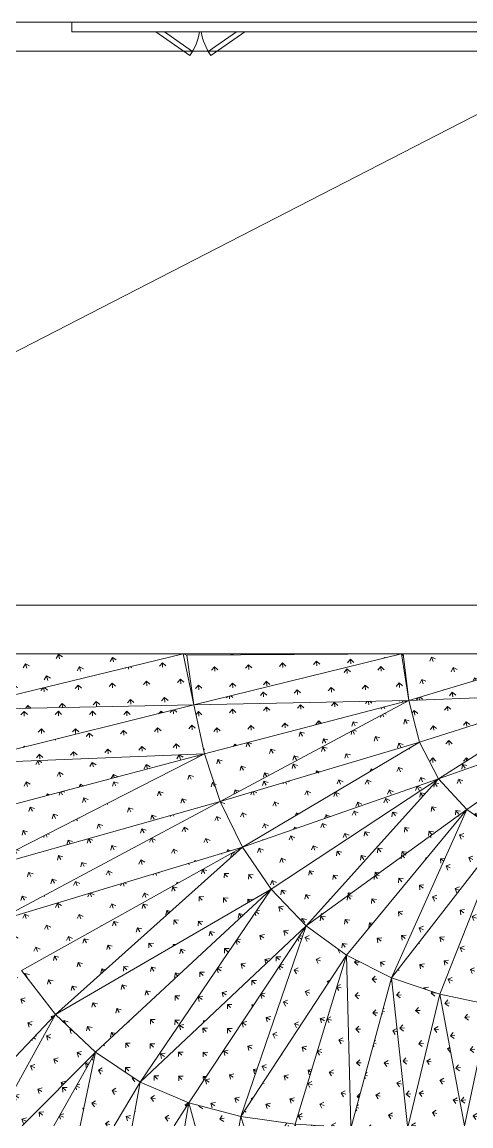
# Model space of a CAD drawing. Header units: millimetres. Extents: x -57519 to 497916, y -349472 to 446842.
# Drawn here: x 460385 to 465003, y -13502 to -2143 of the extents above; entities that cross this region are included whole.
import ezdxf

# ---------------------------------------------------------------- set-up
doc = ezdxf.new("R2010")
doc.units = ezdxf.units.MM
for name, color, linetype, lineweight in [('A-DOOR', 31, 'Continuous', 5), ('A-FLOR', 192, 'Continuous', 5), ('A-FLOR-PATT', 8, 'Continuous', 5), ('A-GLAZ-CWMG', 51, 'Continuous', 20), ('A-WALL', 113, 'Continuous', 20)]:
    doc.layers.add(name, color=color, linetype=linetype, lineweight=lineweight)

# ---------------------------------------------------------------- blocks, each defined once
blk = doc.blocks.new('DLN-Double Door-AP - _AP14_ 1200 x 2300 _WH_-V1054-1_F SINGLE OCCUPANCY DIAGRAM')
at = {"layer": 'A-DOOR', "color": 253}
for p, q in [((-457, -175), (-109, -419)), ((-80, -378), (-370, -175)), ((80, -378), (370, -175)), ((457, -175), (109, -419)), ((-109, -419), (-80, -378)), ((109, -419), (80, -378))]:
    blk.add_line(p, q, dxfattribs=at)
for centre, start, end in [((-600, -75), 325, 350.3017), ((600, -75), 189.6983, 215)]:
    blk.add_arc(centre, 600, start, end, dxfattribs=at)
blk = doc.blocks.new('Rectangular Mullion - DLN_40 x 100mm _WD_-18910363-1_F SINGLE OCCUPANCY DIAGRAM')
at = {"layer": 'A-GLAZ-CWMG', "lineweight": 5}
for p, q in [((61091, -2243), (61091, -2143)), ((66495, -2143), (66495, -2243)), ((66495, -2243), (61091, -2243))]:
    blk.add_line(p, q, dxfattribs=at)

msp = doc.modelspace()

# ---------------------------------------------------------------- hatches: boundary and pattern name
at = {"layer": 'A-FLOR-PATT'}
h = msp.add_hatch(dxfattribs=at)
h.set_pattern_fill('FP_1426', color=256, style=0, pattern_type=2)
h.set_pattern_definition([(284.988, (482384.4, 37821.53), (215.8213, -125.6765), [47.545, -311.059]), (240.855, (482384.4, 37821.53), (215.8209, -125.6786), [47.386, -205.338]), (329.787, (482384.4, 37821.53), (123.0807, 220.7273), [46.828, -202.92])])
h.paths.add_polyline_path([(459681.1, -9220), (462042.8, -8642.5), (459690.1, -8642.5), (459686.6, -8867.4)], flags=0)
h = msp.add_hatch(dxfattribs=at)
h.set_pattern_fill('FP_1429', color=256, style=0, pattern_type=2)
h.set_pattern_definition([(273.695, (492355.66, 26502.71), (187.2664, -168.8586), [47.605, -311.452]), (229.097, (492355.66, 26502.7), (187.2673, -168.8578), [46.998, -203.66]), (317.959, (492355.66, 26502.7), (164.1257, 189.4516), [47.279, -204.876])])
h.paths.add_polyline_path([(459681.1, -9220), (462153.5, -9169.4), (462042.8, -8642.5), (459709.5, -9213.1)], flags=0)
h = msp.add_hatch(dxfattribs=at)
h.set_pattern_fill('FP_1570', color=256, style=0, pattern_type=2)
h.set_pattern_definition([(282.764, (484367.88, 4539.59), (207.8917, -140.8571), [41.982, -274.663]), (230.607, (484367.88, 4539.6), (207.8925, -140.856), [40.751, -176.589]), (325.88, (484367.88, 4539.6), (137.934, 167.9622), [47.084, -204.032])])
h.paths.add_polyline_path([(462081.5, -8656.9), (464287.4, -8642.5), (462042.8, -8642.5)], flags=0)
h = msp.add_hatch(dxfattribs=at)
h.set_pattern_fill('FP_1569', color=256, style=0, pattern_type=2)
h.set_pattern_definition([(273.36, (492378.54, 23791.07), (185.38196, -169.73865), [47.617, -311.532]), (228.962, (492378.54, 23791.07), (185.3805, -169.7398), [46.93, -203.365]), (317.522, (492378.54, 23791.07), (164.3335, 188.7926), [47.128, -204.223])])
h.paths.add_polyline_path([(462153.5, -9169.4), (464287.4, -8642.5), (462081.5, -8656.9), (462111.1, -8867.4)], flags=0)
h = msp.add_hatch(dxfattribs=at)
h.set_pattern_fill('FP_1574', color=256, style=0, pattern_type=2)
h.set_pattern_definition([(274.121, (491535.65, 24399.14), (187.6376, -167.2833), [47.616, -311.528]), (229.717, (491535.65, 24399.14), (187.6386, -167.2813), [46.929, -203.358]), (318.282, (491535.65, 24399.14), (161.8289, 190.9324), [47.134, -204.246])])
h.paths.add_polyline_path([(462153.5, -9169.4), (464363.1, -9124.6), (464287.4, -8642.5), (463290.1, -8888.8)], flags=0)
h = msp.add_hatch(dxfattribs=at)
h.set_pattern_fill('FP_1573', color=256, style=0, pattern_type=2)
h.set_pattern_definition([(8.932, (387942.27, 30351.01), (149.54113, 205.31284), [47.625, -311.585]), (323.932, (387942.27, 30351), (149.5412, 205.313), [47.625, -206.375]), (53.932, (387942.27, 30351), (-205.313, 149.5412), [47.625, -206.375])])
h.paths.add_polyline_path([(464363.1, -9124.6), (464304.6, -8660), (464287.4, -8642.5), (464353.1, -9060.6)], flags=0)
h = msp.add_hatch(dxfattribs=at)
h.set_pattern_fill('FP_1718', color=256, style=0, pattern_type=2)
h.set_pattern_definition([(289.668, (476533.11, 35154.58), (221.238, -107.55495), [47.517, -310.877]), (246.367, (476533.1, 35154.58), (221.2385, -107.5526), [47.059, -203.921]), (334.074, (476533.1, 35154.58), (100.6117, 229.9309), [46.124, -199.872])])
h.paths.add_polyline_path([(464363.1, -9124.6), (465950.1, -8642.5), (464304.6, -8642.5), (464331.9, -8867.4)], flags=0)
h = msp.add_hatch(dxfattribs=at)
h.set_pattern_fill('FP_1717', color=256, style=0, pattern_type=2)
h.set_pattern_definition([(277.249, (488209.1, 23638.28), (193.3338, -157.4674), [47.616, -311.524]), (233.33, (488209.1, 23638.28), (193.3324, -157.469), [46.472, -201.38]), (320.838, (488209.1, 23638.28), (148.0161, 198.8017), [46.753, -202.595])])
h.paths.add_polyline_path([(464363.1, -9124.6), (466031.5, -9060.6), (465950.1, -8642.5), (465209.9, -8867.4)], flags=0)
h = msp.add_hatch(dxfattribs=at)
h.set_pattern_fill('FP_1719', color=256, style=0, pattern_type=2)
h.set_pattern_definition([(277.61, (487813.25, 23277.71), (194.3468, -157.0883), [47.591, -311.365]), (233.542, (487813.25, 23277.7), (194.3473, -157.0879), [46.323, -200.735]), (321.052, (487813.25, 23277.7), (146.8098, 198.7075), [46.855, -203.04])])
h.paths.add_polyline_path([(464475.1, -9552.7), (466031.5, -9060.6), (464363.1, -9124.6), (464374.9, -9169.4)], flags=0)
h = msp.add_hatch(dxfattribs=at)
h.set_pattern_fill('FP_1674', color=256, style=0, pattern_type=2)
h.set_pattern_definition([(272.274, (494147.54, 9418.22), (180.1756, -177.3686), [47.215, -308.905]), (227.066, (494147.54, 9418.22), (180.1782, -177.3671), [45.706, -198.061]), (315.45, (494147.54, 9418.22), (166.0449, 178.471), [47.406, -205.425])])
h.paths.add_polyline_path([(464670.6, -9929.8), (466031.5, -9060.6), (464475.1, -9552.7)], flags=0)
h = msp.add_hatch(dxfattribs=at)
h.set_pattern_fill('FP_1722', color=256, style=0, pattern_type=2)
h.set_pattern_definition([(304.466, (459849.24, 41293.44), (240.76014, -47.319), [47.497, -310.747]), (261.285, (459849.24, 41293.44), (240.7603, -47.3172), [47.051, -203.886]), (348.881, (459849.24, 41293.44), (38.0225, 248.0395), [46.006, -199.36])])
h.paths.add_polyline_path([(464670.6, -9929.8), (466163.7, -9404.7), (466031.5, -9060.6), (465260.1, -9553.3)], flags=0)
h = msp.add_hatch(dxfattribs=at)
h.set_pattern_fill('FP_1379', color=256, style=0, pattern_type=2)
h.set_pattern_definition([(270.271, (496220.13, 12057.89), (176.89606, -179.0943), [47.623, -311.572]), (225.79, (496220.13, 12057.9), (176.8961, -179.0945), [47.11, -204.144]), (314.646, (496220.13, 12057.9), (175.1987, 180.0959), [47.199, -204.529])])
h.paths.add_polyline_path([(459709.5, -9777.9), (462153.5, -9169.4), (459681.1, -9220)], flags=0)
h = msp.add_hatch(dxfattribs=at)
h.set_pattern_fill('FP_1430', color=256, style=0, pattern_type=2)
h.set_pattern_definition([(274.65, (491125.35, 27583.52), (190.2701, -165.561), [47.609, -311.481]), (230.042, (491125.35, 27583.52), (190.2709, -165.5608), [47.051, -203.887]), (318.973, (491125.35, 27583.52), (161.1569, 192.3492), [47.291, -204.926])])
h.paths.add_polyline_path([(459709.5, -9777.9), (462261.7, -9673.2), (462153.5, -9169.4), (459779.3, -9760.5)], flags=0)
h = msp.add_hatch(dxfattribs=at)
h.set_pattern_fill('FP_1571', color=256, style=0, pattern_type=2)
h.set_pattern_definition([(274.307, (491112.62, 24218.22), (188.18535, -167.1081), [47.602, -311.432]), (229.819, (491112.62, 24218.22), (188.184, -167.1092), [46.853, -203.028]), (318.395, (491112.62, 24218.22), (161.2221, 190.9124), [47.188, -204.483])])
h.paths.add_polyline_path([(462261.7, -9673.2), (464363.1, -9124.6), (462153.5, -9169.4)], flags=0)
h = msp.add_hatch(dxfattribs=at)
h.set_pattern_fill('FP_1575', color=256, style=0, pattern_type=2)
h.set_pattern_definition([(299.464, (466040.74, 42944.97), (239.9136, -68.5179), [47.578, -311.276]), (255.43, (466040.74, 42944.97), (239.9139, -68.5178), [47.255, -204.774]), (344.061, (466040.74, 42944.97), (63.4013, 243.9239), [46.782, -202.723])])
h.paths.add_polyline_path([(462424.2, -10163.8), (464363.1, -9124.6), (462261.7, -9673.2)], flags=0)
h = msp.add_hatch(dxfattribs=at)
h.set_pattern_fill('FP_1572', color=256, style=0, pattern_type=2)
h.set_pattern_definition([(299.318, (465963.55, 43217.28), (239.4019, -68.5036), [47.542, -311.041]), (255.351, (465963.55, 43217.28), (239.402, -68.5028), [47.316, -205.037]), (344.032, (465963.55, 43217.28), (63.8194, 244.1507), [46.689, -202.321])])
h.paths.add_polyline_path([(462424.2, -10163.8), (464475.1, -9552.7), (464363.1, -9124.6), (463290.1, -9699.7)], flags=0)
h = msp.add_hatch(dxfattribs=at)
h.set_pattern_fill('FP_1683', color=256, style=0, pattern_type=2)
h.set_pattern_definition([(295.239, (472058.65, 30891.24), (233.0475, -93.9483), [47.377, -309.962]), (250.613, (472058.65, 30891.24), (233.0467, -93.9503), [45.574, -197.485]), (338.044, (472058.65, 30891.24), (80.6815, 229.2779), [47.113, -204.158])])
h.paths.add_polyline_path([(464961.1, -10245.9), (466163.7, -9404.7), (464670.6, -9929.8)], flags=0)
h = msp.add_hatch(dxfattribs=at)
h.set_pattern_fill('FP_1682', color=256, style=0, pattern_type=2)
h.set_pattern_definition([(310.001, (457522.6, 35610.74), (248.41105, -32.20766), [47.416, -310.219]), (265.619, (457522.6, 35610.74), (248.4107, -32.2058), [45.462, -197]), (352.613, (457522.6, 35610.74), (18.5211, 241.7532), [46.967, -203.523])])
h.paths.add_polyline_path([(465329.3, -10503.5), (466163.7, -9404.7), (464961.1, -10245.9), (465260.1, -10455.1)], flags=0)
h = msp.add_hatch(dxfattribs=at)
h.set_pattern_fill('FP_1564', color=256, style=0, pattern_type=2)
h.set_pattern_definition([(289.261, (477109.1, 35271.42), (224.65414, -112.8962), [47.606, -311.463]), (244.837, (477109.1, 35271.42), (224.6551, -112.8947), [46.834, -202.946]), (333.319, (477109.1, 35271.42), (106.2063, 226.0743), [47.142, -204.284])])
h.paths.add_polyline_path([(462653.7, -10633.4), (464475.1, -9552.7), (462424.2, -10163.8)], flags=0)
h = msp.add_hatch(dxfattribs=at)
h.set_pattern_fill('FP_1576', color=256, style=0, pattern_type=2)
h.set_pattern_definition([(291.74, (474462.09, 36817.72), (229.2592, -102.9197), [47.612, -311.5]), (247.351, (474462.1, 36817.72), (229.2607, -102.9166), [46.861, -203.065]), (335.824, (474462.1, 36817.72), (96.2444, 230.651), [47.119, -204.182])])
h.paths.add_polyline_path([(462653.7, -10633.4), (464670.6, -9929.8), (464475.1, -9552.7), (463290.1, -10255.8)], flags=0)
h = msp.add_hatch(dxfattribs=at)
h.set_pattern_fill('FP_1427', color=256, style=0, pattern_type=2)
h.set_pattern_definition([(286.169, (480236.5, 38223.46), (219.04453, -122.31455), [47.603, -311.439]), (241.851, (480236.5, 38223.46), (219.0448, -122.3149), [47.32, -205.055]), (330.821, (480236.5, 38223.46), (119.0616, 222.525), [47.04, -203.841])])
h.paths.add_polyline_path([(459779.3, -10330.5), (462261.7, -9673.2), (459709.5, -9777.9)], flags=0)
h = msp.add_hatch(dxfattribs=at)
h.set_pattern_fill('FP_1428', color=256, style=0, pattern_type=2)
h.set_pattern_definition([(297.816, (467551.42, 45576.9), (239.0492, -74.8279), [47.566, -311.199]), (253.542, (467551.42, 45576.9), (239.0507, -74.8248), [47.408, -205.435]), (342.619, (467551.42, 45576.9), (71.6354, 242.4827), [46.966, -203.521])])
h.paths.add_polyline_path([(459904.9, -10874.6), (462261.7, -9673.2), (459779.3, -10330.5)], flags=0)
h = msp.add_hatch(dxfattribs=at)
h.set_pattern_fill('FP_1431', color=256, style=0, pattern_type=2)
h.set_pattern_definition([(297.966, (467590.78, 45261.18), (239.5726, -74.84156), [47.601, -311.426]), (253.62, (467590.78, 45261.18), (239.5725, -74.8427), [47.345, -205.163]), (342.651, (467590.78, 45261.18), (71.2092, 242.2593), [47.061, -203.93])])
h.paths.add_polyline_path([(459904.9, -10874.6), (462424.2, -10163.8), (462261.7, -9673.2), (461955.6, -9829.2)], flags=0)
h = msp.add_hatch(dxfattribs=at)
h.set_pattern_fill('FP_1563', color=256, style=0, pattern_type=2)
h.set_pattern_definition([(292.107, (474239.42, 36022.36), (230.231, -102.3737), [47.562, -311.174]), (247.509, (474239.42, 36022.36), (230.2327, -102.3712), [46.673, -202.25]), (336.028, (474239.42, 36022.36), (95.2222, 229.9902), [47.244, -204.722])])
h.paths.add_polyline_path([(462948.9, -11065.3), (464670.6, -9929.8), (462653.7, -10633.4)], flags=0)
h = msp.add_hatch(dxfattribs=at)
h.set_pattern_fill('FP_1534', color=256, style=0, pattern_type=2)
h.set_pattern_definition([(305.592, (459643.6, 42260.3), (247.2102, -45.58674), [47.597, -311.405]), (261.17, (459643.6, 42260.3), (247.2102, -45.5869), [46.744, -202.558]), (349.552, (459643.6, 42260.3), (38.267, 246.348), [47.133, -204.245])])
h.paths.add_polyline_path([(463306.4, -11441.5), (464670.6, -9929.8), (462948.9, -11065.3), (463290.1, -11424.3)], flags=0)
h = msp.add_hatch(dxfattribs=at)
h.set_pattern_fill('FP_1561', color=256, style=0, pattern_type=2)
h.set_pattern_definition([(307.799, (456795.22, 43097.9), (248.4143, -35.6856), [47.615, -311.519]), (263.492, (456795.22, 43097.9), (248.4143, -35.6837), [46.819, -202.881]), (351.825, (456795.22, 43097.9), (28.3043, 248.0902), [47.056, -203.908])])
h.paths.add_polyline_path([(463306.4, -11441.5), (464961.1, -10245.9), (464670.6, -9929.8), (463538.1, -11184.8)], flags=0)
h = msp.add_hatch(dxfattribs=at)
h.set_pattern_fill('FP_1419', color=256, style=0, pattern_type=2)
h.set_pattern_definition([(299.045, (466025.35, 45588.26), (240.97286, -70.44706), [47.606, -311.459]), (254.69, (466025.35, 45588.26), (240.9729, -70.4469), [47.329, -205.09]), (343.704, (466025.35, 45588.26), (66.6488, 243.4614), [47.074, -203.986])])
h.paths.add_polyline_path([(460102.1, -11402.4), (462424.2, -10163.8), (459904.9, -10874.6), (460020.8, -11184.8)], flags=0)
h = msp.add_hatch(dxfattribs=at)
h.set_pattern_fill('FP_1418', color=256, style=0, pattern_type=2)
h.set_pattern_definition([(288.514, (477546.78, 38349.59), (224.6417, -114.9966), [47.61, -311.489]), (243.872, (477546.78, 38349.59), (224.6408, -114.9982), [47.097, -204.087]), (332.891, (477546.78, 38349.59), (110.6167, 225.5166), [47.318, -205.047])])
h.paths.add_polyline_path([(460102.1, -11402.4), (462653.7, -10633.4), (462424.2, -10163.8), (460510, -11184.8)], flags=0)
h = msp.add_hatch(dxfattribs=at)
h.set_pattern_fill('FP_1533', color=256, style=0, pattern_type=2)
h.set_pattern_definition([(308.428, (457117.95, 41807.21), (249.77213, -34.32), [47.515, -310.863]), (263.741, (457117.95, 41807.21), (249.7723, -34.3185), [46.483, -201.425]), (352.177, (457117.95, 41807.21), (27.0259, 246.4299), [47.272, -204.847])])
h.paths.add_polyline_path([(463722.2, -11745.9), (464961.1, -10245.9), (463306.4, -11441.5)], flags=0)
h = msp.add_hatch(dxfattribs=at)
h.set_pattern_fill('FP_1535', color=256, style=0, pattern_type=2)
h.set_pattern_definition([(322.325, (441172.86, 43875.77), (250.051, 26.6123), [47.564, -311.187]), (277.849, (441172.86, 43875.77), (250.0515, 26.6111), [46.538, -201.663]), (6.075, (441172.86, 43875.77), (-33.8964, 245.8755), [47.149, -204.314])])
h.paths.add_polyline_path([(464185.4, -11978), (464961.1, -10245.9), (463722.2, -11745.9)], flags=0)
h = msp.add_hatch(dxfattribs=at)
h.set_pattern_fill('FP_1562', color=256, style=0, pattern_type=2)
h.set_pattern_definition([(335.782, (423021.75, 42603.46), (232.75616, 85.7576), [47.565, -311.195]), (292.068, (423021.75, 42603.46), (232.75625, 85.7578), [47.126, -204.213]), (20.226, (423021.75, 42603.46), (-94.4298, 232.9254), [46.51, -201.542])])
h.paths.add_polyline_path([(464185.4, -11978), (465329.3, -10503.5), (464961.1, -10245.9), (464289.3, -11745.9)], flags=0)
h = msp.add_hatch(dxfattribs=at)
h.set_pattern_fill('FP_1540', color=256, style=0, pattern_type=2)
h.set_pattern_definition([(324.603, (439635.41, 42604.76), (249.46075, 35.41366), [47.466, -310.545]), (279.901, (439635.4, 42604.76), (249.4607, 35.4163), [46.211, -200.247]), (8.08, (439635.4, 42604.76), (-42.3758, 242.787), [47.243, -204.719])])
h.paths.add_polyline_path([(464682.3, -12145.3), (465329.3, -10503.5), (464185.4, -11978)], flags=0)
h = msp.add_hatch(dxfattribs=at)
h.set_pattern_fill('FP_1526', color=256, style=0, pattern_type=2)
h.set_pattern_definition([(339.694, (421687.84, 40055.94), (230.15454, 99.0567), [47.585, -311.32]), (295.456, (421687.84, 40055.94), (230.1547, 99.0553), [46.435, -201.217]), (23.286, (421687.84, 40055.94), (-106.443, 223.6094), [46.981, -203.585])])
h.paths.add_polyline_path([(465198.9, -12255.6), (465329.3, -10503.5), (464682.3, -12145.3)], flags=0)
h = msp.add_hatch(dxfattribs=at)
h.set_pattern_fill('FP_1417', color=256, style=0, pattern_type=2)
h.set_pattern_definition([(288.617, (477291.05, 38086.84), (224.9264, -114.8564), [47.596, -311.398]), (243.916, (477291.05, 38086.84), (224.9265, -114.8567), [47.045, -203.862]), (332.949, (477291.05, 38086.84), (110.3216, 225.3527), [47.354, -205.201])])
h.paths.add_polyline_path([(460379.5, -11902.2), (462653.7, -10633.4), (460102.1, -11402.4)], flags=0)
h = msp.add_hatch(dxfattribs=at)
h.set_pattern_fill('FP_1420', color=256, style=0, pattern_type=2)
h.set_pattern_definition([(300.611, (464402.22, 44709.13), (243.62463, -65.4158), [47.612, -311.499]), (255.997, (464402.22, 44709.13), (243.625, -65.4156), [47.084, -204.029]), (344.97, (464402.22, 44709.13), (60.7624, 243.6511), [47.298, -204.956])])
h.paths.add_polyline_path([(460728.7, -12356), (462653.7, -10633.4), (460379.5, -11902.2)], flags=0)
h = msp.add_hatch(dxfattribs=at)
h.set_pattern_fill('FP_1422', color=256, style=0, pattern_type=2)
h.set_pattern_definition([(312.467, (449869.63, 49349.29), (250.66697, -12.6837), [47.607, -311.467]), (268.131, (449869.63, 49349.3), (250.6668, -12.6811), [47.311, -205.016]), (357.104, (449869.63, 49349.3), (8.2291, 252.1923), [47.06, -203.927])])
h.paths.add_polyline_path([(460728.7, -12356), (462948.9, -11065.3), (462653.7, -10633.4), (461235.8, -11902.2)], flags=0)
h = msp.add_hatch(dxfattribs=at)
h.set_pattern_fill('FP_1389', color=256, style=0, pattern_type=2)
h.set_pattern_definition([(301.924, (463112.39, 44218.64), (245.3747, -60.5412), [47.563, -311.178]), (257.144, (463112.4, 44218.64), (245.376, -60.5391), [46.915, -203.298]), (346.141, (463112.4, 44218.64), (55.6718, 243.9413), [47.387, -205.346])])
h.paths.add_polyline_path([(461139, -12744.9), (462948.9, -11065.3), (460728.7, -12356)], flags=0)
h = msp.add_hatch(dxfattribs=at)
h.set_pattern_fill('FP_1388', color=256, style=0, pattern_type=2)
h.set_pattern_definition([(314.278, (449021, 47742.82), (252.376, -6.7198), [47.579, -311.285]), (269.58, (449021, 47742.82), (252.3755, -6.7162), [46.916, -203.303]), (358.475, (449021, 47742.82), (1.8376, 250.2127), [47.337, -205.128])])
h.paths.add_polyline_path([(461599.7, -13050.3), (462948.9, -11065.3), (461139, -12744.9)], flags=0)
h = msp.add_hatch(dxfattribs=at)
h.set_pattern_fill('FP_1423', color=256, style=0, pattern_type=2)
h.set_pattern_definition([(325.954, (433055.63, 49111.99), (245.7224, 46.18974), [47.575, -311.259]), (281.796, (433055.63, 49112), (245.72315, 46.188), [47.328, -205.089]), (10.646, (433055.63, 49112), (-51.603, 247.08585), [46.88, -203.146])])
h.paths.add_polyline_path([(461599.7, -13050.3), (463306.4, -11441.5), (462948.9, -11065.3), (461807.2, -12744.9)], flags=0)
h = msp.add_hatch(dxfattribs=at)
h.set_pattern_fill('FP_1390', color=256, style=0, pattern_type=2)
h.set_pattern_definition([(315.337, (448711.92, 46299.02), (252.9749, -3.1663), [47.456, -310.477]), (270.371, (448711.92, 46299.02), (252.9748, -3.163), [46.583, -201.859]), (359.283, (448711.92, 46299.02), (-1.6063, 248.4366), [47.437, -205.558])])
h.paths.add_polyline_path([(462101.1, -13266.3), (463290.1, -11457), (461599.7, -13050.3)], flags=0)
h = msp.add_hatch(dxfattribs=at)
h.set_pattern_fill('FP_1392', color=256, style=0, pattern_type=2)
h.set_pattern_definition([(328.19, (433781.84, 46659.28), (246.92936, 52.80122), [47.505, -310.802]), (283.397, (433781.84, 46659.28), (246.9295, 52.8016), [46.58, -201.847]), (12.07, (433781.84, 46659.28), (-57.5605, 241.6663), [47.346, -205.166])])
h.paths.add_polyline_path([(462635.1, -13406.3), (463306.4, -11441.5), (462101.1, -13266.3)], flags=0)
h = msp.add_hatch(dxfattribs=at)
h.set_pattern_fill('FP_1424', color=256, style=0, pattern_type=2)
h.set_pattern_definition([(340.533, (415803, 43559.44), (224.20845, 105.94385), [47.5, -310.766]), (296.749, (415803, 43559.44), (224.2079, 105.9435), [47.315, -205.031]), (25.291, (415803, 43559.44), (-113.5731, 225.343), [46.496, -201.483])])
h.paths.add_polyline_path([(462635.1, -13406.3), (463722.2, -11745.9), (463306.4, -11441.5), (462653.7, -13352)], flags=0)
h = msp.add_hatch(dxfattribs=at)
h.set_pattern_fill('FP_1381', color=256, style=0, pattern_type=2)
h.set_pattern_definition([(329.209, (434159.73, 44765.01), (246.5697, 55.6493), [47.352, -309.797]), (284.175, (434159.73, 44765), (246.5703, 55.6475), [46.119, -199.847]), (12.718, (434159.73, 44765), (-60.234, 238.4762), [47.395, -205.377])])
h.paths.add_polyline_path([(463193.7, -13485.3), (463722.2, -11745.9), (462635.1, -13406.3)], flags=0)
h = msp.add_hatch(dxfattribs=at)
h.set_pattern_fill('FP_1380', color=256, style=0, pattern_type=2)
h.set_pattern_definition([(344.364, (416145.6, 40770.71), (222.08886, 117.6296), [47.538, -311.015]), (299.897, (416145.6, 40770.71), (222.0886, 117.6291), [46.342, -200.817]), (27.908, (416145.6, 40770.71), (-123.1947, 214.2687), [47.122, -204.195])])
h.paths.add_polyline_path([(463490.4, -13502.3), (463768.3, -13502.3), (463722.2, -11745.9), (463193.7, -13485.3), (463306.4, -13491.8)], flags=0)
h = msp.add_hatch(dxfattribs=at)
h.set_pattern_fill('FP_1421', color=256, style=0, pattern_type=2)
h.set_pattern_definition([(358.912, (397001.16, 29696.33), (174.43616, 169.40734), [47.179, -308.67]), (315.831, (397001.16, 29696.33), (174.4364, 169.4072), [47.405, -205.421]), (44.162, (397001.16, 29696.33), (-181.3487, 176.164), [45.592, -197.567])])
h.paths.add_polyline_path([(463773, -13502.3), (464185.4, -11978), (463722.2, -11745.9), (463768.7, -13502.3)], flags=0)
h = msp.add_hatch(dxfattribs=at)
h.set_pattern_fill('FP_1260', color=256, style=0, pattern_type=2)
h.set_pattern_definition([(330.257, (426606.6, 50979.54), (239.4758, 65.397), [47.432, -310.324]), (286.327, (426606.6, 50979.54), (239.4752, 65.3963), [47.454, -205.636]), (15.274, (426606.6, 50979.54), (-71.1485, 242.8844), [46.546, -201.699])])
h.paths.add_polyline_path([(459480.3, -13502.3), (459643.5, -13502.3), (460728.7, -12356), (460379.5, -11902.2), (459597.7, -13293.5)], flags=0)
h = msp.add_hatch(dxfattribs=at)
h.set_pattern_fill('FP_1382', color=256, style=0, pattern_type=2)
h.set_pattern_definition([(346.497, (415344.1, 37971.5), (218.0685, 123.8246), [47.492, -310.717]), (302.12, (415344.1, 37971.5), (218.0663, 123.8282), [45.929, -199.028]), (29.589, (415344.1, 37971.5), (-130.23936, 207.4646), [47.02, -203.752])])
h.paths.add_polyline_path([(464185.4, -13502.3), (464350.3, -13502.3), (464185.4, -11978), (463773, -13502.3)], flags=0)
h = msp.add_hatch(dxfattribs=at)
h.set_pattern_fill('FP_1425', color=256, style=0, pattern_type=2)
h.set_pattern_definition([(3.051, (394587, 24474.45), (161.49344, 179.54896), [47.221, -308.942]), (320.406, (394587, 24474.45), (161.4936, 179.54805), [47.245, -204.727]), (48.03, (394587, 24474.45), (-194.1629, 160.5939), [45.28, -196.211])])
h.paths.add_polyline_path([(464350.3, -13502.3), (464356.5, -13502.3), (464682.3, -12145.3), (464185.4, -11978)], flags=0)
h = msp.add_hatch(dxfattribs=at)
h.set_pattern_fill('FP_1383', color=256, style=0, pattern_type=2)
h.set_pattern_definition([(348.409, (414800.68, 35030.13), (214.19284, 128.82363), [47.464, -310.531]), (304.214, (414800.68, 35030.13), (214.1919, 128.82505), [45.518, -197.247]), (31.024, (414800.68, 35030.13), (-136.5006, 200.7547), [46.865, -203.083])])
h.paths.add_polyline_path([(464682.3, -13502.3), (464935.6, -13502.3), (464682.3, -12145.3), (464356.5, -13502.3)], flags=0)
h = msp.add_hatch(dxfattribs=at)
h.set_pattern_fill('FP_1396', color=256, style=0, pattern_type=2)
h.set_pattern_definition([(6.818, (392876.5, 19404.8), (149.18197, 187.61604), [47.248, -309.118]), (324.625, (392876.5, 19404.8), (149.1837, 187.61395), [47.063, -203.939]), (51.51, (392876.5, 19404.8), (-204.66295, 145.3102), [44.943, -194.754])])
h.paths.add_polyline_path([(464935.6, -13502.3), (464936.8, -13502.3), (465198.9, -12255.6), (464682.3, -12145.3)], flags=0)
h = msp.add_hatch(dxfattribs=at)
h.set_pattern_fill('FP_1386', color=256, style=0, pattern_type=2)
h.set_pattern_definition([(350.08, (414171.74, 32145.54), (210.34146, 132.89778), [47.471, -310.579]), (306.19, (414171.74, 32145.54), (210.3406, 132.9), [45.205, -195.89]), (32.286, (414171.74, 32145.54), (-142.3576, 194.5798), [46.652, -202.157])])
h.paths.add_polyline_path([(465044, -13502.3), (465512.8, -13489), (465198.9, -12255.6), (464936.8, -13502.3)], flags=0)
h = msp.add_hatch(dxfattribs=at)
h.set_pattern_fill('FP_1226', color=256, style=0, pattern_type=2)
h.set_pattern_definition([(318.587, (444274.4, 48832.94), (252.26574, 10.71755), [47.499, -310.758]), (273.791, (444274.4, 48832.94), (252.2663, 10.7186), [46.545, -201.696]), (2.433, (444274.4, 48832.94), (-16.4129, 247.6985), [47.343, -205.151])])
h.paths.add_polyline_path([(460098.4, -13502.3), (460728.7, -12356), (459643.5, -13502.3), (459742.3, -13502.3)], flags=0)
h = msp.add_hatch(dxfattribs=at)
h.set_pattern_fill('FP_1261', color=256, style=0, pattern_type=2)
h.set_pattern_definition([(331.091, (426090.3, 49160.07), (238.90276, 67.40053), [47.529, -310.96]), (287.288, (426090.3, 49160.07), (238.9024, 67.3997), [47.267, -204.823]), (15.755, (426090.3, 49160.07), (-74.9145, 240.7006), [46.543, -201.685])])
h.paths.add_polyline_path([(460098.4, -13502.3), (460386, -13502.3), (461139, -12744.9), (460728.7, -12356), (460102.1, -13495.6)], flags=0)
h = msp.add_hatch(dxfattribs=at)
h.set_pattern_fill('FP_1225', color=256, style=0, pattern_type=2)
h.set_pattern_definition([(318.256, (446190.57, 46320.46), (252.8476, 7.4909), [47.283, -309.35]), (273.096, (446190.57, 46320.46), (252.8474, 7.493), [45.993, -199.304]), (1.697, (446190.57, 46320.46), (-13.2464, 244.93915), [47.43, -205.529])])
h.paths.add_polyline_path([(460386, -13502.3), (460713.5, -13502.3), (461139, -12744.9), (460795.3, -13090.6)], flags=0)
h = msp.add_hatch(dxfattribs=at)
h.set_pattern_fill('FP_1228', color=256, style=0, pattern_type=2)
h.set_pattern_definition([(332.858, (429061.01, 45994.37), (241.73618, 70.3552), [47.461, -310.513]), (288.198, (429061, 45994.37), (241.7367, 70.3526), [46.118, -199.846]), (16.227, (429061, 45994.37), (-76.8165, 233.6617), [47.206, -204.56])])
h.paths.add_polyline_path([(460713.5, -13502.3), (460982.4, -13502.3), (461139, -12744.9), (460795.3, -13356.7)], flags=0)
h = msp.add_hatch(dxfattribs=at)
h.set_pattern_fill('FP_1293', color=256, style=0, pattern_type=2)
h.set_pattern_definition([(346.744, (408535.31, 40168.48), (207.84524, 127.9806), [47.34, -309.718]), (303.651, (408535.3, 40168.48), (207.8467, 127.97935), [47.269, -204.832]), (31.622, (408535.3, 40168.48), (-139.6968, 209.8564), [45.766, -198.321])])
h.paths.add_polyline_path([(460982.4, -13502.3), (461331.9, -13502.3), (461599.7, -13050.3), (461139, -12744.9)], flags=0)
h = msp.add_hatch(dxfattribs=at)
h.set_pattern_fill('FP_1231', color=256, style=0, pattern_type=2)
h.set_pattern_definition([(332.815, (431523.95, 43282.46), (242.71804, 67.50666), [47.255, -309.166]), (287.884, (431523.95, 43282.46), (242.7197, 67.5027), [45.382, -196.657]), (15.542, (431523.95, 43282.46), (-74.3283, 230.3438), [47.237, -204.694])])
h.paths.add_polyline_path([(461331.9, -13502.3), (461516.8, -13502.3), (461599.7, -13050.3), (461340.1, -13488.4)], flags=0)
h = msp.add_hatch(dxfattribs=at)
h.set_pattern_fill('FP_1276', color=256, style=0, pattern_type=2)
h.set_pattern_definition([(348.404, (408809.5, 36776.08), (205.40526, 131.01265), [47.501, -310.773]), (305.638, (408809.5, 36776.08), (205.40415, 131.0143), [46.84, -202.974]), (32.531, (408809.5, 36776.08), (-145.5572, 203.0277), [45.681, -197.95])])
h.paths.add_polyline_path([(461516.8, -13502.3), (461951.4, -13502.3), (462101.1, -13266.3), (461599.7, -13050.3)], flags=0)
h = msp.add_hatch(dxfattribs=at)
h.set_pattern_fill('FP_1220', color=256, style=0, pattern_type=2)
h.set_pattern_definition([(332.599, (434496.43, 40386.7), (243.954, 63.71613), [46.969, -307.295]), (287.286, (434496.43, 40386.7), (243.9534, 63.7176), [44.527, -192.952]), (14.638, (434496.43, 40386.7), (-70.5655, 226.7533), [47.276, -204.862])])
h.paths.add_polyline_path([(462061, -13502.3), (462101.1, -13266.3), (461951.4, -13502.3)], flags=0)
h = msp.add_hatch(dxfattribs=at)
h.set_pattern_fill('FP_1221', color=256, style=0, pattern_type=2)
h.set_pattern_definition([(11.95, (390157.97, 17557.95), (134.5136, 199.27978), [47.427, -310.289]), (329.837, (390157.97, 17557.95), (134.5119, 199.28064), [46.724, -202.469]), (55.981, (390157.97, 17557.95), (-215.45084, 125.2103), [45.081, -195.349])])
h.paths.add_polyline_path([(462101.1, -13502.3), (462167.2, -13502.3), (462101.1, -13266.3), (462061, -13502.3)], flags=0)
h = msp.add_hatch(dxfattribs=at)
h.set_pattern_fill('FP_1294', color=256, style=0, pattern_type=2)
h.set_pattern_definition([(9.759, (390595.12, 16301.5), (133.63572, 192.0073), [46.818, -306.304]), (328.348, (390595.12, 16301.5), (133.6374, 192.00634), [47.219, -204.616]), (55.162, (390595.12, 16301.5), (-214.3754, 132.1522), [43.863, -190.072])])
h.paths.add_polyline_path([(462167.2, -13502.3), (462618.8, -13502.3), (462635.1, -13406.3), (462101.1, -13266.3)], flags=0)
h = msp.add_hatch(dxfattribs=at)
h.set_pattern_fill('FP_1219', color=256, style=0, pattern_type=2)
h.set_pattern_definition([(13.494, (390395.31, 13356.4), (127.5004, 199.7712), [47.337, -309.698]), (332.07, (390395.3, 13356.4), (127.5004, 199.771), [46.62, -202.019]), (57.453, (390395.3, 13356.4), (-219.6785, 116.45896), [44.436, -192.556])])
h.paths.add_polyline_path([(462635.1, -13502.3), (462667.2, -13502.3), (462635.1, -13406.3), (462618.8, -13502.3)], flags=0)
h = msp.add_hatch(dxfattribs=at)
h.set_pattern_fill('FP_1233', color=256, style=0, pattern_type=2)
h.set_pattern_definition([(12.114, (390670.33, 12574.8), (127.15997, 195.14496), [46.986, -307.404]), (331.162, (390670.33, 12574.8), (127.1588, 195.1455), [46.948, -203.443]), (56.911, (390670.33, 12574.8), (-219.3383, 120.7734), [43.672, -189.247])])
h.paths.add_polyline_path([(462667.2, -13502.3), (463190.5, -13502.3), (463193.7, -13485.3), (462635.1, -13406.3)], flags=0)
h = msp.add_hatch(dxfattribs=at)
h.set_pattern_fill('FP_1222', color=256, style=0, pattern_type=2)
h.set_pattern_definition([(13.546, (391165.5, 11249.06), (126.2412, 197.79005), [47.273, -309.285]), (332.593, (391165.5, 11249.06), (126.24315, 197.78814), [46.549, -201.713]), (57.451, (391165.5, 11249.06), (-220.3968, 114.2774), [43.996, -190.648])])
h.paths.add_polyline_path([(463190.5, -13502.3), (463199.6, -13502.3), (463193.7, -13485.3)], flags=0)
h = msp.add_hatch(dxfattribs=at)
h.set_pattern_fill('FP_1229', color=256, style=0, pattern_type=2)
h.set_pattern_definition([(13.101, (391255.48, 10943.61), (126.15596, 196.28958), [47.17, -308.608]), (332.309, (391255.48, 10943.61), (126.1582, 196.2885), [46.662, -202.202]), (57.271, (391255.48, 10943.61), (-220.3626, 115.64585), [43.75, -189.584])])
h.paths.add_polyline_path([(463199.6, -13502.3), (463490.4, -13502.3), (463193.7, -13485.3)], flags=0)

# ---------------------------------------------------------------- linework, layer by layer
at = {"layer": 'A-FLOR'}
for p, q in [((449409.7, -2442.5), (466332.2, -2442.5)), ((466332.2, -2442.5), (455254.7, -8142.5)), ((459681.1, -9220), (462042.8, -8642.5)), ((462042.8, -8642.5), (462081.5, -8656.9)), ((462042.8, -8642.5), (462153.5, -9169.4)), ((464287.4, -8642.5), (462081.5, -8656.9)), ((462081.5, -8656.9), (462153.5, -9169.4)), ((462153.5, -9169.4), (464287.4, -8642.5)), ((464287.4, -8642.5), (464307.1, -8662.4)), ((464287.4, -8642.5), (464363.1, -9124.6)), ((464363.1, -9124.6), (464304.6, -8642.5)), ((465950.1, -8642.5), (464363.1, -9124.6)), ((464363.1, -9124.6), (466031.5, -9060.6)), ((466031.5, -9060.6), (464475.1, -9552.7)), ((464670.6, -9929.8), (466031.5, -9060.6)), ((462153.5, -9169.4), (459681.1, -9220)), ((459709.5, -9777.9), (462153.5, -9169.4)), ((464363.1, -9124.6), (462153.5, -9169.4)), ((462153.5, -9169.4), (462261.7, -9673.2)), ((462261.7, -9673.2), (464363.1, -9124.6)), ((464363.1, -9124.6), (462424.2, -10163.8)), ((464363.1, -9124.6), (464475.1, -9552.7)), ((466163.7, -9404.7), (464670.6, -9929.8)), ((466163.7, -9404.7), (464961.1, -10245.9)), ((464475.1, -9552.7), (462424.2, -10163.8)), ((462653.7, -10633.4), (464475.1, -9552.7)), ((464475.1, -9552.7), (464670.6, -9929.8)), ((462261.7, -9673.2), (459709.5, -9777.9)), ((459779.3, -10330.5), (462261.7, -9673.2)), ((459904.9, -10874.6), (462261.7, -9673.2)), ((462261.7, -9673.2), (462424.2, -10163.8)), ((464670.6, -9929.8), (462653.7, -10633.4)), ((464670.6, -9929.8), (462948.9, -11065.3)), ((463306.4, -11441.5), (464670.6, -9929.8)), ((464670.6, -9929.8), (464961.1, -10245.9)), ((462424.2, -10163.8), (459904.9, -10874.6)), ((462424.2, -10163.8), (460102.1, -11402.4)), ((462424.2, -10163.8), (462653.7, -10633.4)), ((464961.1, -10245.9), (463306.4, -11441.5)), ((463722.2, -11745.9), (464961.1, -10245.9)), ((464185.4, -11978), (464961.1, -10245.9)), ((464961.1, -10245.9), (465329.3, -10503.5)), ((465329.3, -10503.5), (464185.4, -11978)), ((465329.3, -10503.5), (464682.3, -12145.3)), ((462653.7, -10633.4), (460102.1, -11402.4)), ((460379.5, -11902.2), (462653.7, -10633.4)), ((460728.7, -12356), (462653.7, -10633.4)), ((462653.7, -10633.4), (462948.9, -11065.3)), ((462948.9, -11065.3), (460728.7, -12356)), ((462948.9, -11065.3), (461139, -12744.9)), ((461599.7, -13050.3), (462948.9, -11065.3)), ((462948.9, -11065.3), (463306.4, -11441.5)), ((463306.4, -11441.5), (461599.7, -13050.3)), ((462101.1, -13266.3), (463306.4, -11441.5)), ((462635.1, -13406.3), (463306.4, -11441.5)), ((463306.4, -11441.5), (463722.2, -11745.9)), ((463722.2, -11745.9), (462635.1, -13406.3)), ((463722.2, -11745.9), (463193.7, -13485.3)), ((463768.3, -13502.3), (463722.2, -11745.9)), ((463722.2, -11745.9), (464185.4, -11978)), ((460379.5, -11902.2), (460728.7, -12356)), ((464185.4, -11978), (463773, -13502.3)), ((464350.3, -13502.3), (464185.4, -11978)), ((464185.4, -11978), (464682.3, -12145.3)), ((464682.3, -12145.3), (464356.5, -13502.3)), ((464935.6, -13502.3), (464682.3, -12145.3)), ((464682.3, -12145.3), (465198.9, -12255.6)), ((465198.9, -12255.6), (464936.8, -13502.3)), ((460728.7, -12356), (459643.5, -13502.3)), ((460098.4, -13502.3), (460728.7, -12356)), ((460728.7, -12356), (461139, -12744.9)), ((461139, -12744.9), (460386, -13502.3)), ((460713.5, -13502.3), (461139, -12744.9)), ((460982.4, -13502.3), (461139, -12744.9)), ((461139, -12744.9), (461599.7, -13050.3)), ((461599.7, -13050.3), (461331.9, -13502.3)), ((461516.8, -13502.3), (461599.7, -13050.3)), ((461599.7, -13050.3), (462101.1, -13266.3)), ((462101.1, -13266.3), (461951.4, -13502.3)), ((462061, -13502.3), (462101.1, -13266.3)), ((462167.2, -13502.3), (462101.1, -13266.3)), ((462101.1, -13266.3), (462635.1, -13406.3)), ((462635.1, -13406.3), (462618.8, -13502.3)), ((462667.2, -13502.3), (462635.1, -13406.3)), ((462635.1, -13406.3), (463193.7, -13485.3)), ((463193.7, -13485.3), (463190.5, -13502.3)), ((463199.6, -13502.3), (463193.7, -13485.3)), ((463193.7, -13485.3), (463490.4, -13502.3))]:
    msp.add_line(p, q, dxfattribs=at)
at = {"layer": 'A-WALL', "color": 253, "lineweight": 5}
msp.add_line((466632.2, -2142.5), (437444.7, -2142.5), dxfattribs=at)
at = {"layer": 'A-WALL', "lineweight": 5}
for p, q in [((455275.2, -8142.5), (466632.2, -8142.5)), ((466632.2, -8642.5), (455275.2, -8642.5))]:
    msp.add_line(p, q, dxfattribs=at)

# ---------------------------------------------------------------- block references
at = {"layer": 'A-DOOR', "color": 253}
msp.add_blockref('DLN-Double Door-AP - _AP14_ 1200 x 2300 _WH_-V1054-1_F SINGLE OCCUPANCY DIAGRAM', (462219.7, -2067.5), dxfattribs=at)
at = {"layer": 'A-GLAZ-CWMG', "lineweight": 5}
msp.add_blockref('Rectangular Mullion - DLN_40 x 100mm _WD_-18910363-1_F SINGLE OCCUPANCY DIAGRAM', (399805.4, 0), dxfattribs=at)

doc.saveas('drawing.dxf')
